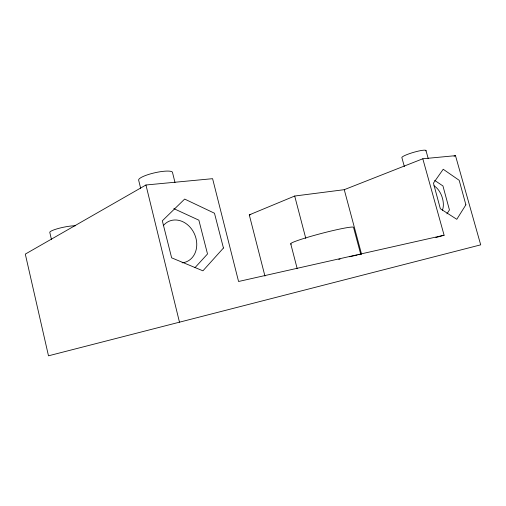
<?xml version="1.0" encoding="UTF-8"?>
<svg xmlns="http://www.w3.org/2000/svg" width="506" height="506" viewBox="0 0 506 506"><rect width="100%" height="100%" fill="white"/><g stroke="black" fill="none" stroke-linecap="round" stroke-linejoin="round"><path stroke-width="0.76" d="M446.918 213.848L449.442 209.952L442.946 185.955L434.66 180.383M194.962 267.693L207.511 253.974L198.871 220.18L173.817 208.624M422.807 158.77L444.104 235.22L238.566 281.494L212.596 178.681L145.949 184.994L25.3 254.101L48.487 355.813L480.7 244.841L455.495 155.671L422.807 158.77L344.257 189.68L294.694 196.031L249.281 214.879L264.948 276.08M454.021 156.234L455.495 155.671M435.805 237.561L444.104 235.22M249.281 214.879L250.812 214.658M425.944 150.44L428.209 158.536M404.345 166.563L401.928 157.821A12.606 1.784 -16.4 0 1 413.965 152.236A12.606 1.784 -16.4 0 1 425.881 150.946M344.257 189.68L361.6 254.379M360.829 254.613L353.536 227.396A32.485 2.239 -14.7 0 0 319.216 234.031A32.485 2.239 -14.7 0 0 291.317 244.101M294.694 196.031L305.801 238.434M290.779 243.955L297.218 268.73M174.994 182.502L172.584 172.774A17.406 3.618 -12.8 0 0 155.924 172.527A17.406 3.618 -12.8 0 0 138.619 180.016L140.649 188.34M145.949 184.994L179.472 322.177M51.41 239.389L49.854 232.652A14.421 2.277 -11.9 0 1 58.728 228.37A14.421 2.277 -11.9 0 1 75.394 225.79M338.761 259.376A32.593 0.942 -14.5 0 1 340.07 259.053M349.57 256.763A32.593 0.942 -14.5 0 1 357.23 255.068M358.874 254.758A32.593 0.942 -14.5 0 1 360.032 254.575M433.952 185.816A15.541 9.045 71.2 0 1 442.402 210.249M163.267 225.701A22.043 18.146 66.2 0 1 193.906 232.798A22.043 18.146 66.2 0 1 182.109 262.823M465.881 204.81L456.791 219.3L440.34 208.725L433.446 183.153L443.212 169.257L459.189 180.313L465.881 204.81M223.443 248.022L202.925 270.824L171.635 257.832L162.325 220.806L184.658 199.073L214.474 213.228L223.443 248.022"/></g></svg>
